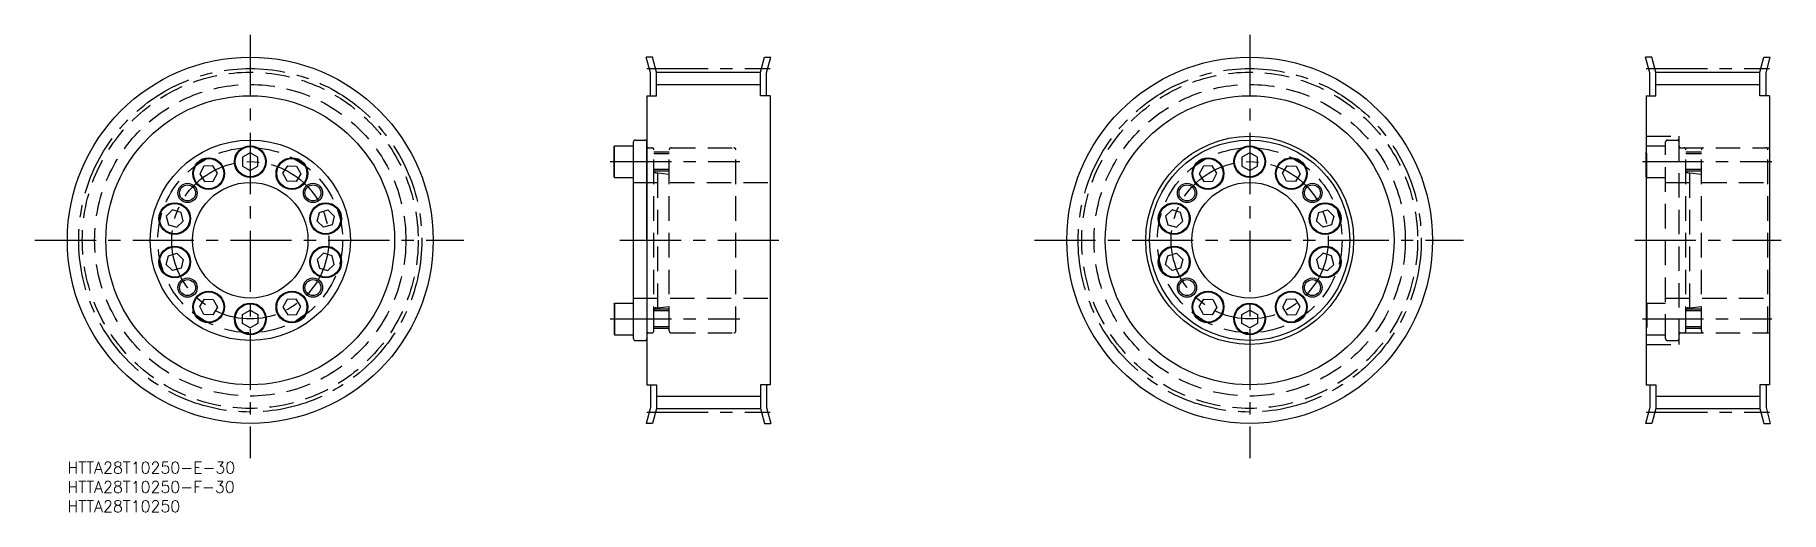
# Model space of a CAD drawing. Extents: x -8 to 445, y -13 to 111.
import ezdxf

# ---------------------------------------------------------------- set-up
doc = ezdxf.new("R2010")
doc.units = 0
doc.header["$LTSCALE"] = 0.5
doc.linetypes.add('CENTER', pattern=[50.8, 31.75, -6.35, 6.35, -6.35])
doc.linetypes.add('DASHED', pattern=[19.05, 12.7, -6.35])
for name, color, linetype in [('MSM_CENTER', 1, 'CENTER'), ('MSM_CONTINUOUS', 7, 'CONTINUOUS'), ('MSM_DASHED', 4, 'DASHED'), ('MSM_NARROW', 5, 'CONTINUOUS'), ('MSM_PART_NUMBER', 7, 'CONTINUOUS')]:
    doc.layers.add(name, color=color, linetype=linetype)
doc.styles.get("Standard").update_dxf_attribs({"font": 'txt.shx', "height": 3, "bigfont": 'bigfont.shx'})

# ---------------------------------------------------------------- blocks, each defined once
blk = doc.blocks.new('*U2')
at = {"layer": 'MSM_PART_NUMBER'}
blk.add_text('HTTA28T10250-E-30', height=3, dxfattribs=at).set_placement((0, -3))
blk = doc.blocks.new('*U3')
at = {"layer": 'MSM_PART_NUMBER'}
blk.add_text('HTTA28T10250-F-30', height=3, dxfattribs=at).set_placement((0, -8))
blk = doc.blocks.new('*U4')
at = {"layer": 'MSM_PART_NUMBER'}
blk.add_text('HTTA28T10250', height=3, dxfattribs=at).set_placement((0, -13))

msp = doc.modelspace()

# ---------------------------------------------------------------- linework, layer by layer
at = {"layer": 'MSM_CENTER'}
for p, q in [((47.5, 110.76), (47.5, 0.94)), ((307.11, 110.76), (307.11, 0.94)), ((150.53, 102.06), (182.53, 102.06)), ((410.14, 102.06), (442.14, 102.06)), ((141.03, 77.9), (174.63, 77.9)), ((409.14, 77.9), (442.74, 77.9)), ((-8.43, 57.5), (103, 57.5)), ((143.52, 57.5), (185.53, 57.5)), ((251.18, 57.5), (362.62, 57.5)), ((407.14, 57.5), (445.14, 57.5)), ((141.03, 37.1), (174.63, 37.1)), ((409.14, 37.1), (442.74, 37.1)), ((150.53, 12.93), (182.53, 12.93)), ((410.14, 12.93), (442.14, 12.93))]:
    msp.add_line(p, q, dxfattribs=at)
for centre, radius in [((47.5, 57.5), 44.56), ((307.11, 57.5), 44.56), ((47.5, 57.5), 20.4), ((307.11, 57.5), 20.4)]:
    msp.add_circle(centre, radius, dxfattribs=at)
at = {"layer": 'MSM_CONTINUOUS'}
for p, q in [((151.43, 100.91), (150.33, 105)), ((151.99, 105), (150.33, 105)), ((153.03, 101.12), (151.99, 105)), ((180.03, 101.12), (181.07, 105)), ((181.07, 105), (182.72, 105)), ((181.63, 100.91), (182.72, 105)), ((411.04, 100.91), (409.95, 105)), ((411.6, 105), (409.95, 105)), ((412.64, 101.12), (411.6, 105)), ((439.64, 101.12), (440.68, 105)), ((440.68, 105), (442.34, 105)), ((441.24, 100.91), (442.34, 105)), ((151.43, 95), (151.43, 100.91)), ((153.03, 95), (153.03, 101.12)), ((153.03, 101.12), (180.03, 101.12)), ((180.03, 95), (180.03, 101.12)), ((181.63, 95), (181.63, 100.91)), ((411.04, 95), (411.04, 100.91)), ((412.64, 95), (412.64, 101.12)), ((412.64, 101.12), (439.64, 101.12)), ((439.64, 95), (439.64, 101.12)), ((441.24, 95), (441.24, 100.91)), ((150.53, 95), (150.53, 20)), ((150.53, 95), (153.03, 95)), ((182.53, 95), (180.03, 95)), ((182.53, 95), (182.53, 20)), ((410.14, 95), (410.14, 20)), ((410.14, 95), (412.64, 95)), ((442.14, 95), (439.64, 95)), ((442.14, 95), (442.14, 20)), ((142.03, 81.82), (142.15, 82.02)), ((142.03, 73.98), (142.03, 81.82)), ((142.15, 73.77), (142.15, 82.02)), ((142.15, 82.02), (147.03, 82.02)), ((147.03, 32), (147.03, 83)), ((147.53, 83.5), (150.03, 83.5)), ((150.53, 57.5), (150.53, 83)), ((47.5, 80.21), (45.5, 79.05)), ((45.5, 79.05), (45.5, 76.75)), ((49.5, 79.05), (47.5, 80.21)), ((49.5, 76.75), (49.5, 79.05)), ((307.11, 80.21), (305.11, 79.05)), ((305.11, 79.05), (305.11, 76.75)), ((309.11, 79.05), (307.11, 80.21)), ((309.11, 76.75), (309.11, 79.05)), ((35.47, 76.76), (34.38, 74.72)), ((34.38, 74.72), (35.61, 72.76)), ((37.77, 76.84), (35.47, 76.76)), ((35.61, 72.76), (37.91, 72.84)), ((39, 74.88), (37.77, 76.84)), ((37.91, 72.84), (39, 74.88)), ((45.5, 76.75), (47.5, 75.59)), ((47.5, 75.59), (49.5, 76.75)), ((56, 74.88), (57.23, 76.84)), ((57.09, 72.84), (56, 74.88)), ((59.39, 72.76), (57.09, 72.84)), ((57.23, 76.84), (59.53, 76.76)), ((60.62, 74.72), (59.39, 72.76)), ((59.53, 76.76), (60.62, 74.72)), ((142.03, 73.98), (142.15, 73.77)), ((142.15, 73.77), (147.03, 73.77)), ((295.08, 76.76), (294, 74.72)), ((294, 74.72), (295.22, 72.76)), ((297.39, 76.84), (295.08, 76.76)), ((295.22, 72.76), (297.53, 72.84)), ((298.61, 74.88), (297.39, 76.84)), ((297.53, 72.84), (298.61, 74.88)), ((305.11, 76.75), (307.11, 75.59)), ((307.11, 75.59), (309.11, 76.75)), ((315.62, 74.88), (316.84, 76.84)), ((316.7, 72.84), (315.62, 74.88)), ((319.01, 72.76), (316.7, 72.84)), ((316.84, 76.84), (319.15, 76.76)), ((320.23, 74.72), (319.01, 72.76)), ((319.15, 76.76), (320.23, 74.72)), ((147.03, 70.25), (147.03, 70.25)), ((27.33, 65.36), (25.67, 63.76)), ((25.67, 63.76), (26.23, 61.52)), ((29.55, 64.73), (27.33, 65.36)), ((30.11, 62.49), (29.55, 64.73)), ((64.89, 62.49), (65.45, 64.73)), ((65.45, 64.73), (67.67, 65.36)), ((67.67, 65.36), (69.33, 63.76)), ((69.33, 63.76), (68.77, 61.52)), ((286.95, 65.36), (285.28, 63.76)), ((285.28, 63.76), (285.84, 61.52)), ((289.17, 64.73), (286.95, 65.36)), ((289.72, 62.49), (289.17, 64.73)), ((324.5, 62.49), (325.06, 64.73)), ((325.06, 64.73), (327.28, 65.36)), ((327.28, 65.36), (328.94, 63.76)), ((328.94, 63.76), (328.38, 61.52)), ((26.23, 61.52), (28.45, 60.88)), ((28.45, 60.88), (30.11, 62.49)), ((66.55, 60.88), (64.89, 62.49)), ((68.77, 61.52), (66.55, 60.88)), ((285.84, 61.52), (288.06, 60.88)), ((288.06, 60.88), (289.72, 62.49)), ((326.17, 60.88), (324.5, 62.49)), ((328.38, 61.52), (326.17, 60.88)), ((25.67, 51.24), (26.23, 53.48)), ((27.33, 49.64), (25.67, 51.24)), ((26.23, 53.48), (28.45, 54.12)), ((29.55, 50.27), (27.33, 49.64)), ((28.45, 54.12), (30.11, 52.51)), ((30.11, 52.51), (29.55, 50.27)), ((66.55, 54.12), (64.89, 52.51)), ((64.89, 52.51), (65.45, 50.27)), ((65.45, 50.27), (67.67, 49.64)), ((68.77, 53.48), (66.55, 54.12)), ((67.67, 49.64), (69.33, 51.24)), ((69.33, 51.24), (68.77, 53.48)), ((285.28, 51.24), (285.84, 53.48)), ((286.95, 49.64), (285.28, 51.24)), ((285.84, 53.48), (288.06, 54.12)), ((289.17, 50.27), (286.95, 49.64)), ((288.06, 54.12), (289.72, 52.51)), ((289.72, 52.51), (289.17, 50.27)), ((326.17, 54.12), (324.5, 52.51)), ((324.5, 52.51), (325.06, 50.27)), ((325.06, 50.27), (327.28, 49.64)), ((328.38, 53.48), (326.17, 54.12)), ((327.28, 49.64), (328.94, 51.24)), ((328.94, 51.24), (328.38, 53.48)), ((34.38, 40.28), (35.61, 42.24)), ((35.61, 42.24), (37.91, 42.16)), ((37.91, 42.16), (39, 40.12)), ((57.09, 42.16), (56, 40.12)), ((59.39, 42.24), (57.09, 42.16)), ((60.62, 40.28), (59.39, 42.24)), ((142.03, 41.02), (142.15, 41.22)), ((142.03, 41.02), (142.03, 33.18)), ((142.15, 41.22), (142.15, 32.97)), ((142.15, 41.22), (147.03, 41.22)), ((294, 40.28), (295.22, 42.24)), ((295.22, 42.24), (297.53, 42.16)), ((297.53, 42.16), (298.61, 40.12)), ((316.7, 42.16), (315.62, 40.12)), ((319.01, 42.24), (316.7, 42.16)), ((320.23, 40.28), (319.01, 42.24)), ((35.47, 38.24), (34.38, 40.28)), ((37.77, 38.16), (35.47, 38.24)), ((39, 40.12), (37.77, 38.16)), ((45.5, 38.25), (47.5, 39.41)), ((45.5, 35.95), (45.5, 38.25)), ((47.5, 39.41), (49.5, 38.25)), ((49.5, 38.25), (49.5, 35.95)), ((56, 40.12), (57.23, 38.16)), ((57.23, 38.16), (59.53, 38.24)), ((59.53, 38.24), (60.62, 40.28)), ((295.08, 38.24), (294, 40.28)), ((297.39, 38.16), (295.08, 38.24)), ((298.61, 40.12), (297.39, 38.16)), ((305.11, 38.25), (307.11, 39.41)), ((305.11, 35.95), (305.11, 38.25)), ((307.11, 39.41), (309.11, 38.25)), ((309.11, 38.25), (309.11, 35.95)), ((315.62, 40.12), (316.84, 38.16)), ((316.84, 38.16), (319.15, 38.24)), ((319.15, 38.24), (320.23, 40.28)), ((47.5, 34.79), (45.5, 35.95)), ((49.5, 35.95), (47.5, 34.79)), ((142.03, 33.18), (142.15, 32.97)), ((142.15, 32.97), (147.03, 32.97)), ((307.11, 34.79), (305.11, 35.95)), ((309.11, 35.95), (307.11, 34.79)), ((147.53, 31.5), (150.03, 31.5)), ((150.53, 20), (153.03, 20)), ((151.43, 20), (151.43, 14.09)), ((153.03, 20), (153.03, 13.87)), ((180.03, 20), (180.03, 13.87)), ((182.53, 20), (180.03, 20)), ((181.63, 20), (181.63, 14.09)), ((410.14, 20), (412.64, 20)), ((411.04, 20), (411.04, 14.09)), ((412.64, 20), (412.64, 13.87)), ((439.64, 20), (439.64, 13.87)), ((442.14, 20), (439.64, 20)), ((441.24, 20), (441.24, 14.09)), ((151.43, 14.09), (150.33, 10)), ((153.03, 13.87), (151.99, 10)), ((153.03, 13.87), (180.03, 13.87)), ((180.03, 13.87), (181.07, 10)), ((181.63, 14.09), (182.72, 10)), ((411.04, 14.09), (409.95, 10)), ((412.64, 13.87), (411.6, 10)), ((412.64, 13.87), (439.64, 13.87)), ((439.64, 13.87), (440.68, 10)), ((441.24, 14.09), (442.34, 10)), ((151.99, 10), (150.33, 10)), ((181.07, 10), (182.72, 10)), ((411.6, 10), (409.95, 10)), ((440.68, 10), (442.34, 10))]:
    msp.add_line(p, q, dxfattribs=at)
for centre, radius in [((47.5, 57.5), 47.5), ((307.11, 57.5), 47.5), ((47.5, 57.5), 37.5), ((307.11, 57.5), 37.5), ((47.5, 57.5), 26), ((47.5, 77.9), 4.12), ((47.5, 77.9), 3.92), ((307.11, 57.5), 27), ((307.11, 57.5), 26), ((307.11, 77.9), 4.12), ((307.11, 77.9), 3.92), ((36.69, 74.8), 4.12), ((36.69, 74.8), 3.92), ((58.31, 74.8), 4.12), ((58.31, 74.8), 3.92), ((296.3, 74.8), 4.12), ((296.3, 74.8), 3.92), ((317.92, 74.8), 4.12), ((317.92, 74.8), 3.92), ((31.21, 69.78), 2.07), ((47.5, 57.5), 15), ((63.79, 69.78), 2.07), ((290.82, 69.78), 2.07), ((307.11, 57.5), 15), ((323.41, 69.78), 2.07), ((27.89, 63.12), 4.12), ((27.89, 63.12), 3.92), ((67.11, 63.12), 4.12), ((67.11, 63.12), 3.92), ((287.5, 63.12), 4.12), ((287.5, 63.12), 3.92), ((326.72, 63.12), 4.12), ((326.72, 63.12), 3.92), ((27.89, 51.88), 4.12), ((27.89, 51.88), 3.92), ((67.11, 51.88), 4.12), ((67.11, 51.88), 3.92), ((287.5, 51.88), 4.12), ((287.5, 51.88), 3.92), ((326.72, 51.88), 4.12), ((326.72, 51.88), 3.92), ((31.21, 45.22), 2.07), ((63.79, 45.22), 2.07), ((290.82, 45.22), 2.07), ((323.41, 45.22), 2.07), ((36.69, 40.2), 4.12), ((36.69, 40.2), 3.92), ((47.5, 37.1), 4.12), ((47.5, 37.1), 3.92), ((58.31, 40.2), 4.12), ((58.31, 40.2), 3.92), ((296.3, 40.2), 4.12), ((296.3, 40.2), 3.92), ((307.11, 37.1), 4.12), ((307.11, 37.1), 3.92), ((317.92, 40.2), 4.12), ((317.92, 40.2), 3.92)]:
    msp.add_circle(centre, radius, dxfattribs=at)
for centre, start, end in [((147.53, 83), 90, 180.0009), ((150.03, 83), 0, 90), ((147.53, 32), 179.9991, 270), ((150.03, 32), 270, 0)]:
    msp.add_arc(centre, 0.5, start, end, dxfattribs=at)
at = {"layer": 'MSM_DASHED'}
for p, q in [((410.14, 84.5), (418.64, 84.5)), ((410.14, 81.82), (410.26, 82.02)), ((410.14, 73.98), (410.14, 81.82)), ((410.26, 73.77), (410.26, 82.02)), ((410.26, 82.02), (415.14, 82.02)), ((415.14, 32), (415.14, 83)), ((415.64, 83.5), (418.14, 83.5)), ((418.64, 81.5), (418.64, 84.5)), ((418.64, 30.5), (418.64, 83)), ((150.94, 81.5), (151.83, 81.5)), ((152.33, 34), (152.33, 81)), ((156.33, 80.4), (152.33, 80.4)), ((156.33, 79.97), (152.33, 79.97)), ((156.33, 34), (156.33, 81)), ((156.83, 81.5), (173.13, 81.5)), ((173.63, 34), (173.63, 81)), ((418.64, 81.5), (442.14, 81.5)), ((420.44, 34), (420.44, 81)), ((424.44, 80.4), (420.44, 80.4)), ((424.44, 79.97), (420.44, 79.97)), ((424.44, 34), (424.44, 81)), ((441.74, 34), (441.74, 81)), ((156.33, 75.83), (152.33, 75.83)), ((156.33, 75.4), (152.33, 75.4)), ((152.93, 75.02), (153.33, 75.02)), ((153.33, 39.98), (153.33, 75.02)), ((153.33, 75.02), (156.33, 74.69)), ((410.14, 73.98), (410.26, 73.77)), ((410.26, 73.77), (415.14, 73.77)), ((424.44, 75.83), (420.44, 75.83)), ((424.44, 75.4), (420.44, 75.4)), ((421.04, 75.02), (421.44, 75.02)), ((421.44, 39.98), (421.44, 75.02)), ((421.44, 75.02), (424.44, 74.69)), ((147.03, 72.5), (182.53, 72.5)), ((415.14, 72.5), (441.74, 72.5)), ((415.14, 70.25), (415.14, 70.25)), ((147.03, 42.5), (182.53, 42.5)), ((410.14, 41.02), (410.26, 41.22)), ((410.14, 41.02), (410.14, 33.18)), ((410.26, 41.22), (410.26, 32.97)), ((410.26, 41.22), (415.14, 41.22)), ((415.14, 42.5), (441.74, 42.5)), ((156.33, 39.6), (152.33, 39.6)), ((156.33, 39.17), (152.33, 39.17)), ((152.93, 39.98), (153.33, 39.98)), ((153.33, 39.98), (156.33, 40.31)), ((424.44, 39.6), (420.44, 39.6)), ((424.44, 39.17), (420.44, 39.17)), ((421.04, 39.98), (421.44, 39.98)), ((421.44, 39.98), (424.44, 40.31)), ((150.94, 33.5), (151.83, 33.5)), ((156.33, 35.03), (152.33, 35.03)), ((156.33, 34.6), (152.33, 34.6)), ((156.83, 33.5), (173.13, 33.5)), ((410.14, 33.18), (410.26, 32.97)), ((410.26, 32.97), (415.14, 32.97)), ((418.64, 33.5), (442.14, 33.5)), ((419.05, 33.5), (419.94, 33.5)), ((424.44, 35.03), (420.44, 35.03)), ((424.44, 34.6), (420.44, 34.6)), ((410.14, 30.5), (418.64, 30.5)), ((415.64, 31.5), (418.14, 31.5))]:
    msp.add_line(p, q, dxfattribs=at)
for centre, radius in [((47.5, 57.5), 43.62), ((307.11, 57.5), 43.62), ((47.5, 57.5), 40.42), ((307.11, 57.5), 40.42), ((47.5, 57.5), 24), ((307.11, 57.5), 24)]:
    msp.add_circle(centre, radius, dxfattribs=at)
for centre, radius, start, end in [((150.94, 81.91), 0.41, 180, 270), ((415.64, 83), 0.5, 90, 180.0009), ((418.14, 83), 0.5, 0, 90), ((419.05, 81.91), 0.41, 180, 270), ((151.83, 81), 0.5, 0, 90), ((156.83, 81), 0.5, 90, 180), ((173.13, 81), 0.5, 0, 90), ((419.94, 81), 0.5, 0, 90), ((424.94, 81), 0.5, 90, 180), ((441.24, 81), 0.5, 0, 90), ((152.93, 75.62), 0.6, 180, 270), ((421.04, 75.62), 0.6, 180, 270), ((152.93, 39.38), 0.6, 90, 180), ((421.04, 39.38), 0.6, 90, 180), ((150.94, 33.09), 0.41, 90, 180), ((151.83, 34), 0.5, 270, 0), ((156.83, 34), 0.5, 180, 270), ((173.13, 34), 0.5, 270, 0), ((415.64, 32), 0.5, 179.9991, 270), ((418.14, 32), 0.5, 270, 0), ((419.05, 33.09), 0.41, 90, 180), ((419.94, 34), 0.5, 270, 0), ((424.94, 34), 0.5, 180, 270), ((441.24, 34), 0.5, 270, 0)]:
    msp.add_arc(centre, radius, start, end, dxfattribs=at)
at = {"layer": 'MSM_NARROW'}
for p, q in [((153.03, 97.92), (180.03, 97.92)), ((412.64, 97.92), (439.64, 97.92)), ((153.03, 17.07), (180.03, 17.07)), ((412.64, 17.07), (439.64, 17.07))]:
    msp.add_line(p, q, dxfattribs=at)
for centre in [(31.21, 69.78), (63.79, 69.78), (290.82, 69.78), (323.41, 69.78), (31.21, 45.22), (63.79, 45.22), (290.82, 45.22), (323.41, 45.22)]:
    msp.add_circle(centre, 2.5, dxfattribs=at)

# ---------------------------------------------------------------- block references
at = {"layer": 'MSM_CONTINUOUS'}
for name in ['*U2', '*U3', '*U4']:
    msp.add_blockref(name, (0, 0), dxfattribs=at)

doc.saveas('drawing.dxf')
